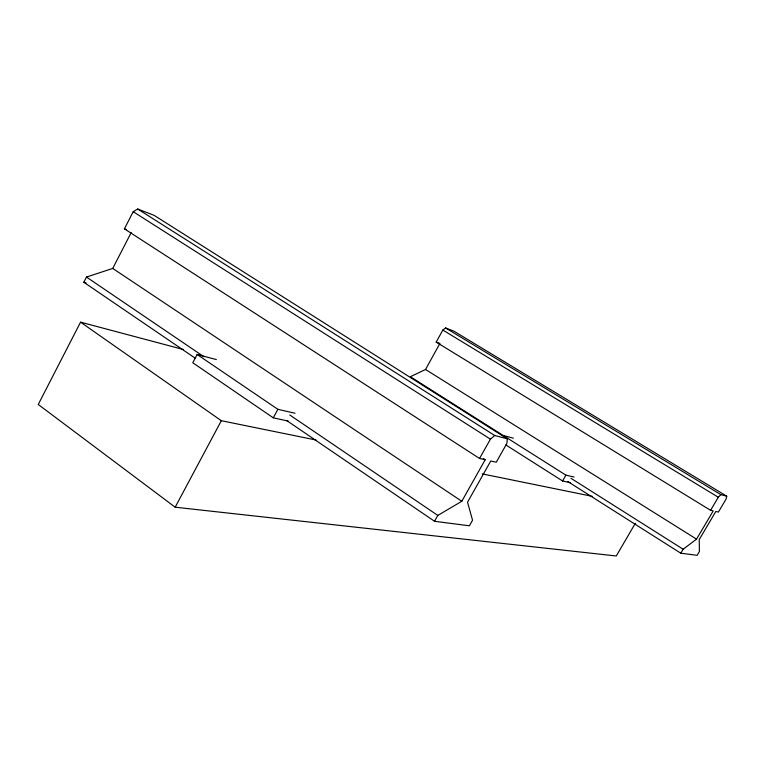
<?xml version="1.0" encoding="UTF-8"?>
<svg xmlns="http://www.w3.org/2000/svg" width="765" height="765" viewBox="0 0 765 765"><rect width="100%" height="100%" fill="white"/><g stroke="black" fill="none" stroke-linecap="round" stroke-linejoin="round"><path stroke-width="1.15" d="M434.52 521.281L437.81 515.428L461.811 501.276L485.201 459.746L479.55 458.474L124.408 228.84L133.215 211.704L137.7 209.008L154.109 215.338L507.3 438.794L506.899 443.375L496.256 462.223L490.776 460.989L467.53 502.194L472.55 520.219L469.385 525.804L434.52 521.281L286.751 420.568M680.783 553.2L683.126 549.232L696.552 539.143L713.229 510.896L710.599 510.312L436.193 342.098L442.839 330.059L445.584 327.955L453.922 331.178L726.75 496.189L726.004 499.201L718.402 512.062L715.83 511.479L699.239 539.574L699.411 551.479L697.144 555.323L680.783 553.2L567.773 481.52M195.132 358.125L83.815 282.256L86.474 277.054L112.732 268.429L131.188 232.56M183.332 349.5L80.564 322.161L38.25 404.484L175.175 507.205L616.274 555.992L635.294 523.356M216.332 359.56L197.15 354.482L192.78 362.753L273.287 417.824L288.242 421.094M175.175 507.205L221.334 420.712L316.088 440.028M273.287 417.824L277.867 409.323L295.051 413.253M574.066 477.025L565.909 475.161L410.356 376.734L425.531 369.485L439.904 343.447L436.193 342.098M479.55 458.474L490.413 439.167L494.745 435.514L507.3 438.794M505.923 444.991L562.581 480.984L565.909 475.161M710.599 510.312L718.306 497.24L720.888 494.659L726.75 496.189M482.208 473.889L592.167 496.303M562.581 480.984L570.413 482.686M503.179 435.486L513.401 438.192M83.815 282.256L86.082 282.935M124.408 228.84L126.502 229.605M445.584 327.955L720.888 494.659M442.839 330.059L718.306 497.24M425.531 369.485L696.552 539.143M570.986 478.316L683.126 549.232M137.7 209.008L494.745 435.514M133.215 211.704L490.413 439.167M483.203 458.445L485.201 459.746M112.732 268.429L461.811 501.276M86.474 277.054L203.92 356.739M289.772 414.993L437.81 515.428M197.15 354.482L277.867 409.323M80.564 322.161L221.334 420.712"/></g></svg>
